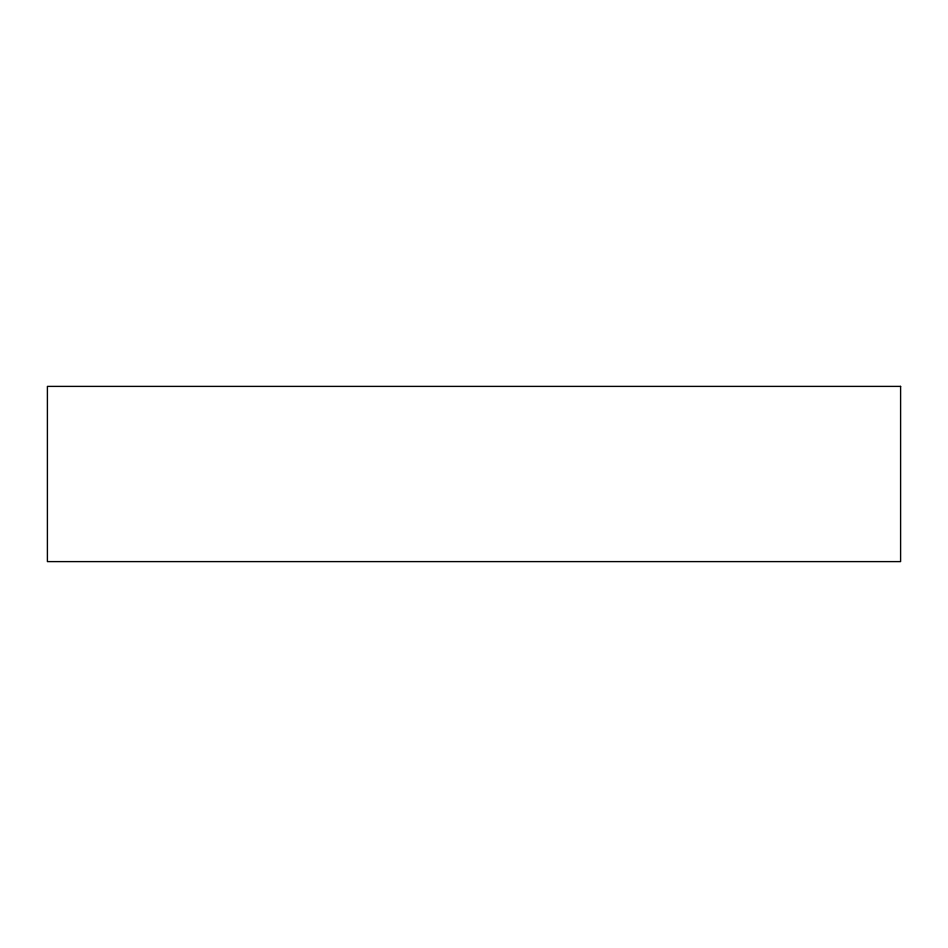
<?xml version="1.0" encoding="UTF-8"?>
<svg xmlns="http://www.w3.org/2000/svg" width="948" height="948" viewBox="0 0 948 948"><rect width="100%" height="100%" fill="white"/><g stroke="black" fill="none" stroke-linecap="round" stroke-linejoin="round"><path stroke-width="1.42" d="M900.6 386.393L47.4 386.393L47.4 561.607L900.6 561.607L900.6 386.393"/></g></svg>
